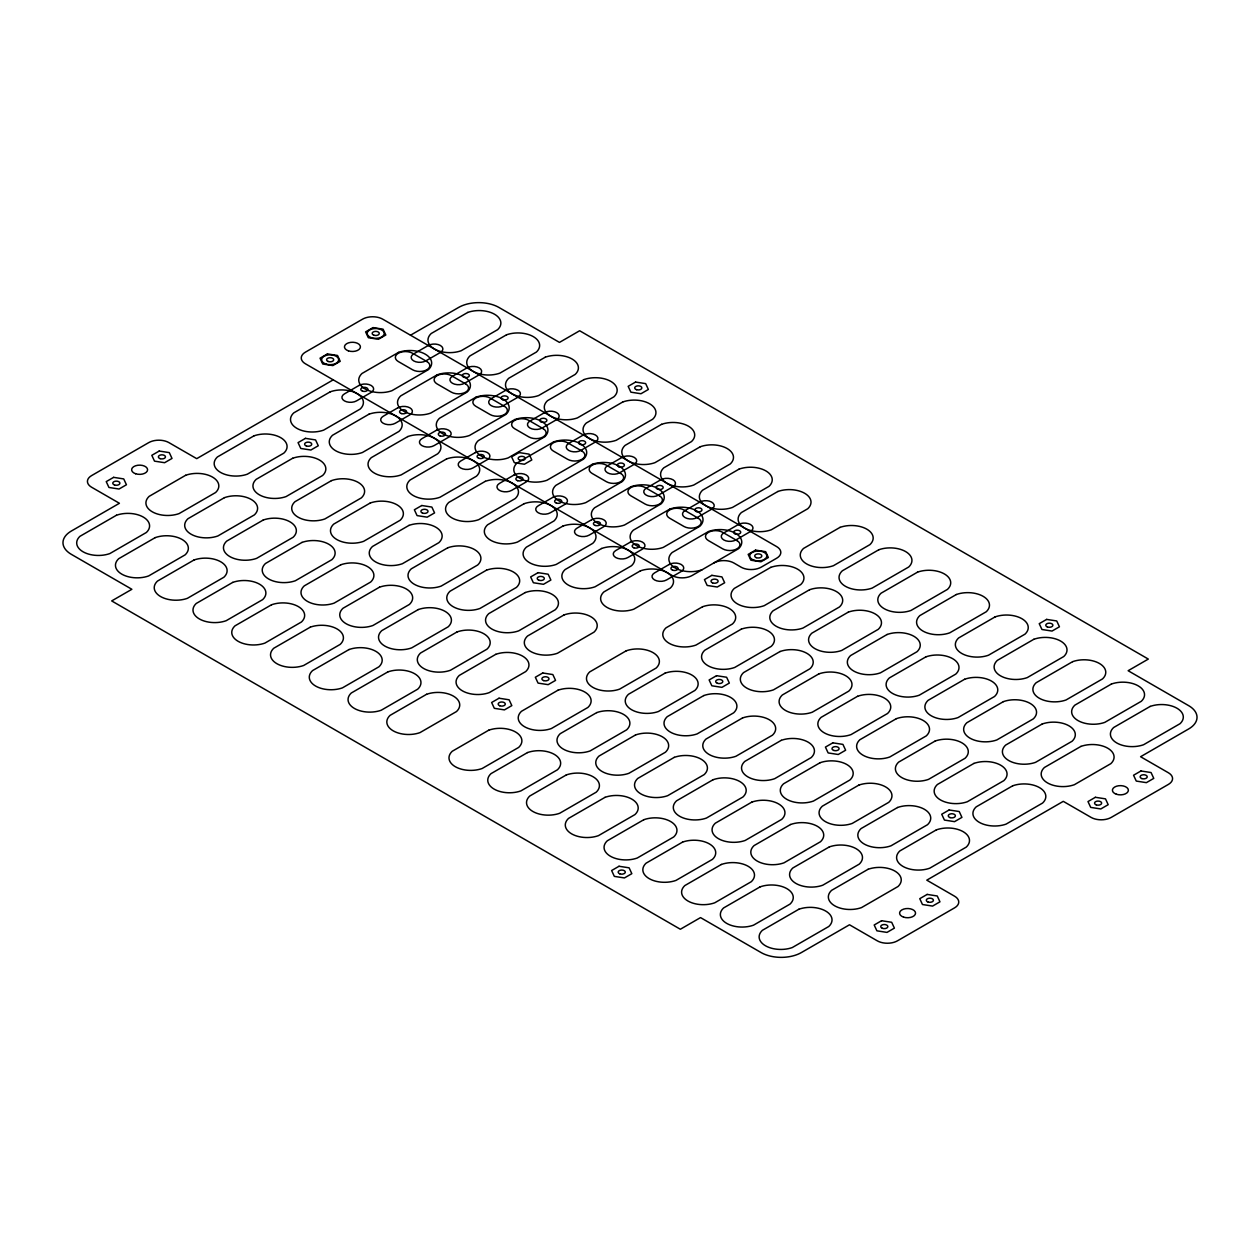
<?xml version="1.0" encoding="UTF-8"?>
<svg xmlns="http://www.w3.org/2000/svg" width="1260" height="1260" viewBox="0 0 1260 1260"><rect width="100%" height="100%" fill="white"/><g stroke="black" fill="none" stroke-linecap="round" stroke-linejoin="round"><path stroke-width="1.5" d="M333.223 379.843L196.718 458.656L168.919 442.606A14.27 8.237 0 0 0 148.743 442.606L91.618 475.587A14.27 8.237 0 0 0 91.618 487.242L119.416 503.276L71.332 531.043A28.539 16.475 0 0 0 71.332 554.337L131.875 589.286L111.683 600.926L680.353 929.25L700.528 917.595L761.056 952.544A28.539 16.475 0 0 0 801.407 952.544L849.492 924.777L877.275 940.826A14.27 8.237 0 0 0 897.451 940.826L954.576 907.846A14.27 8.237 0 0 0 954.576 896.206L926.777 880.157L1063.283 801.344L1091.081 817.394A14.27 8.237 0 0 0 1111.257 817.394L1168.382 784.413A14.27 8.237 0 0 0 1168.382 772.758L1140.583 756.724L1188.668 728.957A28.539 16.475 0 0 0 1188.668 705.663L1128.125 670.714L1148.317 659.074L579.647 330.75L559.471 342.405L498.944 307.456A28.539 16.475 0 0 0 458.593 307.456L410.508 335.223M702.025 569.788A21.719 12.537 0 0 1 675.234 567.992A21.719 12.537 0 0 1 672.131 552.526L708.64 531.452A21.719 12.537 0 0 1 735.415 533.248A21.719 12.537 0 0 1 738.533 548.698L692.197 575.458A14.27 8.237 0 0 1 672.021 575.458L305.424 363.793A14.27 8.237 0 0 1 305.424 352.154L362.549 319.174A14.27 8.237 0 0 1 382.725 319.174L776.633 546.588A14.27 8.237 0 0 1 776.633 558.243L761.213 567.142A14.27 8.237 0 0 1 741.038 567.142L733.918 563.015A14.27 8.237 0 0 0 713.727 563.015M113.62 477.351L106.234 481.619L108.943 487.462L119.038 489.022L126.441 484.753L123.732 478.926L113.62 477.351M159.201 451.048L151.814 455.317L154.507 461.144L164.619 462.703L172.006 458.435L169.297 452.608L159.201 451.048M327.427 353.918L320.04 358.186L322.749 364.014L332.845 365.589L340.231 361.321L337.538 355.477L327.427 353.918M373.007 327.6L365.605 331.868L368.314 337.711L378.425 339.271L385.812 335.002L383.103 329.175L373.007 327.6M116.455 515.245L79.947 536.319A21.719 12.537 0 0 0 83.05 551.785A21.719 12.537 0 0 0 109.825 553.581L146.349 532.492A21.719 12.537 0 0 0 143.231 517.041A21.719 12.537 0 0 0 116.455 515.245M185.677 475.272L149.168 496.345A21.719 12.537 0 0 0 152.287 511.812A21.719 12.537 0 0 0 179.062 513.608L215.57 492.534A21.719 12.537 0 0 0 212.468 477.067A21.719 12.537 0 0 0 185.677 475.272M253.937 435.865L217.429 456.939A21.719 12.537 0 0 0 220.532 472.405A21.719 12.537 0 0 0 247.306 474.201L283.831 453.127A21.719 12.537 0 0 0 280.712 437.661A21.719 12.537 0 0 0 253.937 435.865M330.262 391.797L293.753 412.886A21.719 12.537 0 0 0 296.856 428.337A21.719 12.537 0 0 0 323.631 430.133L360.155 409.059A21.719 12.537 0 0 0 357.037 393.592A21.719 12.537 0 0 0 330.262 391.797M398.507 352.391L361.998 373.48A21.719 12.537 0 0 0 365.101 388.93A21.719 12.537 0 0 0 391.891 390.726L428.4 369.652A21.719 12.537 0 0 0 425.297 354.186A21.719 12.537 0 0 0 398.507 352.391M467.744 312.433L431.219 333.506A21.719 12.537 0 0 0 434.338 348.973A21.719 12.537 0 0 0 461.113 350.768L497.621 329.679A21.719 12.537 0 0 0 494.519 314.228A21.719 12.537 0 0 0 467.744 312.433M359.021 385.45L344.421 393.892A8.568 4.946 0 0 0 344.421 400.885A8.568 4.946 0 0 0 356.533 400.885L371.133 392.443A8.568 4.946 0 0 0 371.133 385.45A8.568 4.946 0 0 0 359.021 385.45M428.29 345.476L413.674 353.902A8.568 4.946 0 0 0 413.674 360.895A8.568 4.946 0 0 0 425.785 360.895L440.386 352.469A8.568 4.946 0 0 0 440.386 345.476A8.568 4.946 0 0 0 428.29 345.476M305.455 438.354L298.069 442.622L300.778 448.466L310.873 450.025L318.276 445.756L315.567 439.929L305.455 438.354M155.216 537.626L118.708 558.7A21.719 12.537 0 0 0 121.826 574.166A21.719 12.537 0 0 0 148.601 575.962L185.11 554.872A21.719 12.537 0 0 0 182.007 539.422A21.719 12.537 0 0 0 155.216 537.626M224.453 497.653L187.945 518.726A21.719 12.537 0 0 0 191.047 534.193A21.719 12.537 0 0 0 217.823 535.988L254.347 514.915A21.719 12.537 0 0 0 251.228 499.448A21.719 12.537 0 0 0 224.453 497.653M292.698 458.246L256.19 479.335A21.719 12.537 0 0 0 259.292 494.786A21.719 12.537 0 0 0 286.083 496.582L322.591 475.508A21.719 12.537 0 0 0 319.489 460.042A21.719 12.537 0 0 0 292.698 458.246M369.022 414.178L332.514 435.267A21.719 12.537 0 0 0 335.617 450.718A21.719 12.537 0 0 0 362.407 452.513L398.916 431.44A21.719 12.537 0 0 0 395.798 415.973A21.719 12.537 0 0 0 369.022 414.178M437.283 374.771L400.759 395.861A21.719 12.537 0 0 0 403.877 411.311A21.719 12.537 0 0 0 430.652 413.107L467.161 392.033A21.719 12.537 0 0 0 464.058 376.567A21.719 12.537 0 0 0 437.283 374.771M506.504 334.814L469.996 355.887A21.719 12.537 0 0 0 473.099 371.353A21.719 12.537 0 0 0 499.873 373.149L536.398 352.06A21.719 12.537 0 0 0 533.279 336.609A21.719 12.537 0 0 0 506.504 334.814M397.798 407.83L383.182 416.272A8.568 4.946 0 0 0 383.182 423.25A8.568 4.946 0 0 0 395.293 423.25L409.894 414.823A8.568 4.946 0 0 0 409.894 407.83A8.568 4.946 0 0 0 397.798 407.83M467.05 367.857L452.434 376.283A8.568 4.946 0 0 0 452.434 383.276A8.568 4.946 0 0 0 464.546 383.276L479.147 374.85A8.568 4.946 0 0 0 479.147 367.857A8.568 4.946 0 0 0 467.05 367.857M193.993 560.007L157.484 581.081A21.719 12.537 0 0 0 160.587 596.547A21.719 12.537 0 0 0 187.362 598.342L223.87 577.253A21.719 12.537 0 0 0 220.768 561.803A21.719 12.537 0 0 0 193.993 560.007M263.214 520.034L226.706 541.107A21.719 12.537 0 0 0 229.808 556.573A21.719 12.537 0 0 0 256.599 558.369L293.107 537.295A21.719 12.537 0 0 0 289.989 521.829A21.719 12.537 0 0 0 263.214 520.034M331.474 480.627L294.95 501.716A21.719 12.537 0 0 0 298.069 517.167A21.719 12.537 0 0 0 324.844 518.962L361.352 497.889A21.719 12.537 0 0 0 358.25 482.423A21.719 12.537 0 0 0 331.474 480.627M407.799 436.558L371.275 457.648A21.719 12.537 0 0 0 374.393 473.099A21.719 12.537 0 0 0 401.168 474.894L437.677 453.82A21.719 12.537 0 0 0 434.574 438.354A21.719 12.537 0 0 0 407.799 436.558M476.044 397.152L439.535 418.241A21.719 12.537 0 0 0 442.638 433.708A21.719 12.537 0 0 0 469.413 435.503L505.937 414.414A21.719 12.537 0 0 0 502.819 398.947A21.719 12.537 0 0 0 476.044 397.152M545.265 357.194L508.756 378.268A21.719 12.537 0 0 0 511.875 393.734A21.719 12.537 0 0 0 538.65 395.53L575.159 374.44A21.719 12.537 0 0 0 572.056 358.99A21.719 12.537 0 0 0 545.265 357.194M436.558 430.211L421.942 438.653A8.568 4.946 0 0 0 421.942 445.63A8.568 4.946 0 0 0 434.054 445.63L448.654 437.204A8.568 4.946 0 0 0 448.654 430.211A8.568 4.946 0 0 0 436.558 430.211M505.811 390.238L491.195 398.664A8.568 4.946 0 0 0 491.195 405.657A8.568 4.946 0 0 0 503.307 405.657L517.923 397.231A8.568 4.946 0 0 0 517.923 390.238A8.568 4.946 0 0 0 505.811 390.238M232.754 582.388L196.245 603.461A21.719 12.537 0 0 0 199.348 618.928A21.719 12.537 0 0 0 226.139 620.723L262.647 599.634A21.719 12.537 0 0 0 259.529 584.183A21.719 12.537 0 0 0 232.754 582.388M301.99 542.414L265.466 563.503A21.719 12.537 0 0 0 268.585 578.954A21.719 12.537 0 0 0 295.36 580.75L331.868 559.676A21.719 12.537 0 0 0 328.766 544.21A21.719 12.537 0 0 0 301.99 542.414M370.235 503.008L333.727 524.097A21.719 12.537 0 0 0 336.829 539.548A21.719 12.537 0 0 0 363.605 541.343L400.129 520.27A21.719 12.537 0 0 0 397.01 504.803A21.719 12.537 0 0 0 370.235 503.008M446.56 458.939L410.051 480.028A21.719 12.537 0 0 0 413.154 495.479A21.719 12.537 0 0 0 439.929 497.275L476.453 476.201A21.719 12.537 0 0 0 473.335 460.735A21.719 12.537 0 0 0 446.56 458.939M514.804 419.548L478.296 440.622A21.719 12.537 0 0 0 481.415 456.088A21.719 12.537 0 0 0 508.19 457.884L544.698 436.795A21.719 12.537 0 0 0 541.595 421.344A21.719 12.537 0 0 0 514.804 419.548M584.041 379.575L547.533 400.648A21.719 12.537 0 0 0 550.636 416.115A21.719 12.537 0 0 0 577.411 417.91L613.919 396.821A21.719 12.537 0 0 0 610.817 381.37A21.719 12.537 0 0 0 584.041 379.575M475.319 452.592L460.703 461.034A8.568 4.946 0 0 0 460.703 468.011A8.568 4.946 0 0 0 472.815 468.011L487.431 459.585A8.568 4.946 0 0 0 487.431 452.592A8.568 4.946 0 0 0 475.319 452.592M544.572 412.619L529.972 421.045A8.568 4.946 0 0 0 529.972 428.038A8.568 4.946 0 0 0 542.068 428.038L556.684 419.596A8.568 4.946 0 0 0 556.684 412.619A8.568 4.946 0 0 0 544.572 412.619M421.769 505.512L414.367 509.78L417.076 515.608L427.172 517.167L434.574 512.899L431.865 507.071L421.769 505.512M635.56 382.064L628.173 386.332L630.882 392.175L640.978 393.734L648.365 389.466L645.671 383.623L635.56 382.064M518.994 452.56L511.607 456.844L514.316 462.672L524.412 464.231L531.799 459.963L529.106 454.135L518.994 452.56M271.53 604.769L235.006 625.842A21.719 12.537 0 0 0 238.124 641.308A21.719 12.537 0 0 0 264.899 643.104L301.408 622.015A21.719 12.537 0 0 0 298.305 606.564A21.719 12.537 0 0 0 271.53 604.769M340.751 564.795L304.243 585.884A21.719 12.537 0 0 0 307.345 601.335A21.719 12.537 0 0 0 334.12 603.13L370.645 582.057A21.719 12.537 0 0 0 367.526 566.591A21.719 12.537 0 0 0 340.751 564.795M408.996 525.388L372.488 546.478A21.719 12.537 0 0 0 375.606 561.928A21.719 12.537 0 0 0 402.381 563.724L438.89 542.65A21.719 12.537 0 0 0 435.787 527.184A21.719 12.537 0 0 0 408.996 525.388M485.32 481.32L448.812 502.409A21.719 12.537 0 0 0 451.915 517.876A21.719 12.537 0 0 0 478.705 519.671L515.214 498.582A21.719 12.537 0 0 0 512.111 483.115A21.719 12.537 0 0 0 485.32 481.32M553.581 441.929L517.057 463.003A21.719 12.537 0 0 0 520.175 478.469A21.719 12.537 0 0 0 546.95 480.265L583.459 459.175A21.719 12.537 0 0 0 580.356 443.725A21.719 12.537 0 0 0 553.581 441.929M622.802 401.956L586.294 423.029A21.719 12.537 0 0 0 589.397 438.496A21.719 12.537 0 0 0 616.187 440.291L652.696 419.218A21.719 12.537 0 0 0 649.577 403.751A21.719 12.537 0 0 0 622.802 401.956M514.08 474.973L499.48 483.399A8.568 4.946 0 0 0 499.48 490.392A8.568 4.946 0 0 0 511.576 490.392L526.192 481.966A8.568 4.946 0 0 0 526.192 474.973A8.568 4.946 0 0 0 514.08 474.973M583.333 434.999L568.733 443.425A8.568 4.946 0 0 0 568.733 450.418A8.568 4.946 0 0 0 580.828 450.418L595.444 441.976A8.568 4.946 0 0 0 595.444 434.999A8.568 4.946 0 0 0 583.333 434.999M310.291 627.149L273.782 648.223A21.719 12.537 0 0 0 276.885 663.689A21.719 12.537 0 0 0 303.66 665.485L340.184 644.395A21.719 12.537 0 0 0 337.066 628.945A21.719 12.537 0 0 0 310.291 627.149M379.512 587.176L343.003 608.265A21.719 12.537 0 0 0 346.106 623.716A21.719 12.537 0 0 0 372.897 625.511L409.405 604.438A21.719 12.537 0 0 0 406.303 588.971A21.719 12.537 0 0 0 379.512 587.176M447.772 547.769L411.248 568.859A21.719 12.537 0 0 0 414.367 584.309A21.719 12.537 0 0 0 441.142 586.105L477.65 565.031A21.719 12.537 0 0 0 474.548 549.565A21.719 12.537 0 0 0 447.772 547.769M524.097 503.716L487.573 524.79A21.719 12.537 0 0 0 490.691 540.256A21.719 12.537 0 0 0 517.466 542.052L553.975 520.963A21.719 12.537 0 0 0 550.872 505.512A21.719 12.537 0 0 0 524.097 503.716M592.342 464.31L555.833 485.383A21.719 12.537 0 0 0 558.936 500.85A21.719 12.537 0 0 0 585.727 502.645L622.235 481.556A21.719 12.537 0 0 0 619.117 466.106A21.719 12.537 0 0 0 592.342 464.31M661.579 424.337L625.054 445.41A21.719 12.537 0 0 0 628.173 460.877A21.719 12.537 0 0 0 654.948 462.672L691.457 441.599A21.719 12.537 0 0 0 688.354 426.132A21.719 12.537 0 0 0 661.579 424.337M552.841 497.353L538.24 505.78A8.568 4.946 0 0 0 538.24 512.773A8.568 4.946 0 0 0 550.337 512.773L564.952 504.347A8.568 4.946 0 0 0 564.952 497.353A8.568 4.946 0 0 0 552.841 497.353M622.094 457.38L607.493 465.806A8.568 4.946 0 0 0 607.493 472.799A8.568 4.946 0 0 0 619.605 472.799L634.205 464.357A8.568 4.946 0 0 0 634.205 457.38A8.568 4.946 0 0 0 622.094 457.38M349.051 649.53L312.543 670.603A21.719 12.537 0 0 0 315.646 686.07A21.719 12.537 0 0 0 342.436 687.865L378.945 666.792A21.719 12.537 0 0 0 375.827 651.326A21.719 12.537 0 0 0 349.051 649.53M418.288 609.556L381.764 630.646A21.719 12.537 0 0 0 384.883 646.096A21.719 12.537 0 0 0 411.658 647.892L448.166 626.818A21.719 12.537 0 0 0 445.063 611.352A21.719 12.537 0 0 0 418.288 609.556M486.533 570.15L450.025 591.239A21.719 12.537 0 0 0 453.127 606.69A21.719 12.537 0 0 0 479.918 608.485L516.427 587.412A21.719 12.537 0 0 0 513.308 571.945A21.719 12.537 0 0 0 486.533 570.15M562.858 526.097L526.349 547.171A21.719 12.537 0 0 0 529.452 562.637A21.719 12.537 0 0 0 556.227 564.433L592.751 543.344A21.719 12.537 0 0 0 589.633 527.893A21.719 12.537 0 0 0 562.858 526.097M631.102 486.691L594.594 507.764A21.719 12.537 0 0 0 597.712 523.231A21.719 12.537 0 0 0 624.487 525.026L660.996 503.937A21.719 12.537 0 0 0 657.893 488.486A21.719 12.537 0 0 0 631.102 486.691M700.34 446.717L663.831 467.791A21.719 12.537 0 0 0 666.934 483.257A21.719 12.537 0 0 0 693.709 485.053L730.233 463.979A21.719 12.537 0 0 0 727.115 448.513A21.719 12.537 0 0 0 700.34 446.717M591.601 519.734L577.001 528.16A8.568 4.946 0 0 0 577.001 535.153A8.568 4.946 0 0 0 589.113 535.153L603.713 526.727A8.568 4.946 0 0 0 603.713 519.734A8.568 4.946 0 0 0 591.601 519.734M660.87 479.745L646.254 488.187A8.568 4.946 0 0 0 646.254 495.18A8.568 4.946 0 0 0 658.366 495.18L672.966 486.738A8.568 4.946 0 0 0 672.966 479.745A8.568 4.946 0 0 0 660.87 479.745M538.067 572.654L530.665 576.923L533.374 582.75L543.47 584.309L550.872 580.041L548.163 574.213L538.067 572.654M387.828 671.911L351.304 692.984A21.719 12.537 0 0 0 354.422 708.451A21.719 12.537 0 0 0 381.197 710.246L417.706 689.173A21.719 12.537 0 0 0 414.603 673.706A21.719 12.537 0 0 0 387.828 671.911M457.049 631.937L420.541 653.026A21.719 12.537 0 0 0 423.644 668.477A21.719 12.537 0 0 0 450.418 670.273L486.943 649.199A21.719 12.537 0 0 0 483.824 633.733A21.719 12.537 0 0 0 457.049 631.937M525.294 592.531L488.785 613.62A21.719 12.537 0 0 0 491.904 629.071A21.719 12.537 0 0 0 518.679 630.866L555.188 609.793A21.719 12.537 0 0 0 552.085 594.326A21.719 12.537 0 0 0 525.294 592.531M601.619 548.478L565.11 569.552A21.719 12.537 0 0 0 568.228 585.018A21.719 12.537 0 0 0 595.003 586.813L631.512 565.724A21.719 12.537 0 0 0 628.409 550.274A21.719 12.537 0 0 0 601.619 548.478M669.879 509.072L633.37 530.145A21.719 12.537 0 0 0 636.473 545.611A21.719 12.537 0 0 0 663.248 547.407L699.773 526.318A21.719 12.537 0 0 0 696.654 510.867A21.719 12.537 0 0 0 669.879 509.072M739.1 469.098L702.592 490.187A21.719 12.537 0 0 0 705.694 505.638A21.719 12.537 0 0 0 732.485 507.433L768.994 486.36A21.719 12.537 0 0 0 765.875 470.894A21.719 12.537 0 0 0 739.1 469.098M630.378 542.115L615.762 550.541A8.568 4.946 0 0 0 615.762 557.534A8.568 4.946 0 0 0 627.874 557.534L642.474 549.108A8.568 4.946 0 0 0 642.474 542.115A8.568 4.946 0 0 0 630.378 542.115M699.631 502.126L685.015 510.568A8.568 4.946 0 0 0 685.015 517.561A8.568 4.946 0 0 0 697.126 517.561L711.727 509.119A8.568 4.946 0 0 0 711.727 502.126A8.568 4.946 0 0 0 699.631 502.126M426.589 694.291L390.08 715.365A21.719 12.537 0 0 0 393.183 730.832A21.719 12.537 0 0 0 419.958 732.627L456.482 711.553A21.719 12.537 0 0 0 453.364 696.087A21.719 12.537 0 0 0 426.589 694.291M495.81 654.318L459.301 675.407A21.719 12.537 0 0 0 462.42 690.858A21.719 12.537 0 0 0 489.195 692.653L525.703 671.58A21.719 12.537 0 0 0 522.601 656.113A21.719 12.537 0 0 0 495.81 654.318M564.07 614.912L527.562 636.001A21.719 12.537 0 0 0 530.665 651.467A21.719 12.537 0 0 0 557.44 653.263L593.964 632.173A21.719 12.537 0 0 0 590.846 616.707A21.719 12.537 0 0 0 564.07 614.912M640.395 570.859L603.871 591.932A21.719 12.537 0 0 0 606.989 607.399A21.719 12.537 0 0 0 633.764 609.194L670.273 588.105A21.719 12.537 0 0 0 667.17 572.654A21.719 12.537 0 0 0 640.395 570.859M777.877 491.479L741.352 512.568A21.719 12.537 0 0 0 744.471 528.019A21.719 12.537 0 0 0 771.246 529.814L807.755 508.741A21.719 12.537 0 0 0 804.652 493.274A21.719 12.537 0 0 0 777.877 491.479M669.139 564.496L654.523 572.922A8.568 4.946 0 0 0 654.523 579.915A8.568 4.946 0 0 0 666.635 579.915L681.235 571.489A8.568 4.946 0 0 0 681.235 564.496A8.568 4.946 0 0 0 669.139 564.496M738.391 524.506L723.775 532.948A8.568 4.946 0 0 0 723.775 539.942A8.568 4.946 0 0 0 735.887 539.942L750.487 531.499A8.568 4.946 0 0 0 750.487 524.506A8.568 4.946 0 0 0 738.391 524.506M499.023 698.229L491.636 702.497L494.329 708.325L504.441 709.884L511.828 705.616L509.119 699.788L499.023 698.229M542.729 672.982L535.342 677.25L538.052 683.093L548.147 684.652L555.55 680.384L552.841 674.557L542.729 672.982M711.853 575.347L704.45 579.616L707.159 585.443L717.271 587.018L724.658 582.75L721.948 576.907L711.853 575.347M755.559 550.116L748.172 554.384L750.881 560.212L760.977 561.771L768.364 557.503L765.67 551.675L755.559 550.116M488.754 730.186L452.245 751.259A21.719 12.537 0 0 0 455.348 766.726A21.719 12.537 0 0 0 482.123 768.521L518.648 747.432A21.719 12.537 0 0 0 515.529 731.981A21.719 12.537 0 0 0 488.754 730.186M557.975 690.212L521.467 711.302A21.719 12.537 0 0 0 524.585 726.752A21.719 12.537 0 0 0 551.36 728.548L587.869 707.474A21.719 12.537 0 0 0 584.766 692.008A21.719 12.537 0 0 0 557.975 690.212M626.236 650.806L589.727 671.895A21.719 12.537 0 0 0 592.83 687.346A21.719 12.537 0 0 0 619.605 689.141L656.129 668.068A21.719 12.537 0 0 0 653.011 652.601A21.719 12.537 0 0 0 626.236 650.806M702.56 606.737L666.036 627.827A21.719 12.537 0 0 0 669.154 643.293A21.719 12.537 0 0 0 695.929 645.088L732.438 623.999A21.719 12.537 0 0 0 729.335 608.533A21.719 12.537 0 0 0 702.56 606.737M770.805 567.346L734.297 588.42A21.719 12.537 0 0 0 737.399 603.886A21.719 12.537 0 0 0 764.19 605.682L800.698 584.593A21.719 12.537 0 0 0 797.58 569.142A21.719 12.537 0 0 0 770.805 567.346M840.042 527.373L803.518 548.447A21.719 12.537 0 0 0 806.636 563.913A21.719 12.537 0 0 0 833.411 565.708L869.92 544.635A21.719 12.537 0 0 0 866.817 529.168A21.719 12.537 0 0 0 840.042 527.373M527.515 752.567L491.006 773.64A21.719 12.537 0 0 0 494.125 789.106A21.719 12.537 0 0 0 520.9 790.902L557.408 769.813A21.719 12.537 0 0 0 554.305 754.362A21.719 12.537 0 0 0 527.515 752.567M596.752 712.593L560.227 733.682A21.719 12.537 0 0 0 563.346 749.133A21.719 12.537 0 0 0 590.121 750.928L626.63 729.855A21.719 12.537 0 0 0 623.527 714.388A21.719 12.537 0 0 0 596.752 712.593M664.996 673.187L628.488 694.276A21.719 12.537 0 0 0 631.591 709.726A21.719 12.537 0 0 0 658.381 711.522L694.89 690.448A21.719 12.537 0 0 0 691.772 674.982A21.719 12.537 0 0 0 664.996 673.187M741.321 629.134L704.812 650.207A21.719 12.537 0 0 0 707.915 665.674A21.719 12.537 0 0 0 734.706 667.469L771.215 646.38A21.719 12.537 0 0 0 768.096 630.929A21.719 12.537 0 0 0 741.321 629.134M809.581 589.727L773.057 610.801A21.719 12.537 0 0 0 776.176 626.267A21.719 12.537 0 0 0 802.951 628.063L839.459 606.973A21.719 12.537 0 0 0 836.356 591.523A21.719 12.537 0 0 0 809.581 589.727M878.803 549.754L842.294 570.827A21.719 12.537 0 0 0 845.397 586.294A21.719 12.537 0 0 0 872.172 588.089L908.696 567.016A21.719 12.537 0 0 0 905.578 551.549A21.719 12.537 0 0 0 878.803 549.754M716.53 675.691L709.128 679.959L711.837 685.787L721.933 687.346L729.335 683.077L726.626 677.25L716.53 675.691M566.291 774.947L529.767 796.021A21.719 12.537 0 0 0 532.885 811.487A21.719 12.537 0 0 0 559.66 813.283L596.169 792.209A21.719 12.537 0 0 0 593.066 776.743A21.719 12.537 0 0 0 566.291 774.947M635.512 734.974L599.004 756.063A21.719 12.537 0 0 0 602.107 771.514A21.719 12.537 0 0 0 628.898 773.309L665.406 752.236A21.719 12.537 0 0 0 662.288 736.769A21.719 12.537 0 0 0 635.512 734.974M703.773 695.567L667.249 716.656A21.719 12.537 0 0 0 670.367 732.107A21.719 12.537 0 0 0 697.142 733.903L733.651 712.829A21.719 12.537 0 0 0 730.548 697.363A21.719 12.537 0 0 0 703.773 695.567M780.082 651.514L743.573 672.588A21.719 12.537 0 0 0 746.692 688.054A21.719 12.537 0 0 0 773.467 689.85L809.975 668.761A21.719 12.537 0 0 0 806.872 653.31A21.719 12.537 0 0 0 780.082 651.514M848.342 612.108L811.834 633.181A21.719 12.537 0 0 0 814.936 648.648A21.719 12.537 0 0 0 841.711 650.443L878.236 629.354A21.719 12.537 0 0 0 875.117 613.903A21.719 12.537 0 0 0 848.342 612.108M917.564 572.135L881.055 593.208A21.719 12.537 0 0 0 884.173 608.674A21.719 12.537 0 0 0 910.948 610.47L947.457 589.397A21.719 12.537 0 0 0 944.354 573.93A21.719 12.537 0 0 0 917.564 572.135M605.052 797.328L568.543 818.401A21.719 12.537 0 0 0 571.646 833.868A21.719 12.537 0 0 0 598.421 835.663L634.945 814.59A21.719 12.537 0 0 0 631.827 799.123A21.719 12.537 0 0 0 605.052 797.328M674.273 757.355L637.765 778.444A21.719 12.537 0 0 0 640.883 793.894A21.719 12.537 0 0 0 667.658 795.69L704.167 774.616A21.719 12.537 0 0 0 701.064 759.15A21.719 12.537 0 0 0 674.273 757.355M742.534 717.948L706.025 739.037A21.719 12.537 0 0 0 709.128 754.488A21.719 12.537 0 0 0 735.903 756.284L772.427 735.21A21.719 12.537 0 0 0 769.309 719.744A21.719 12.537 0 0 0 742.534 717.948M818.858 673.895L782.35 694.969A21.719 12.537 0 0 0 785.452 710.435A21.719 12.537 0 0 0 812.228 712.231L848.752 691.141A21.719 12.537 0 0 0 845.633 675.691A21.719 12.537 0 0 0 818.858 673.895M887.103 634.489L850.594 655.562A21.719 12.537 0 0 0 853.697 671.029A21.719 12.537 0 0 0 880.488 672.824L916.996 651.735A21.719 12.537 0 0 0 913.894 636.284A21.719 12.537 0 0 0 887.103 634.489M956.34 594.515L919.816 615.605A21.719 12.537 0 0 0 922.934 631.055A21.719 12.537 0 0 0 949.709 632.851L986.218 611.777A21.719 12.537 0 0 0 983.115 596.311A21.719 12.537 0 0 0 956.34 594.515M643.813 819.709L607.304 840.782A21.719 12.537 0 0 0 610.423 856.249A21.719 12.537 0 0 0 637.198 858.044L673.706 836.971A21.719 12.537 0 0 0 670.603 821.504A21.719 12.537 0 0 0 643.813 819.709M713.05 779.735L676.541 800.824A21.719 12.537 0 0 0 679.644 816.275A21.719 12.537 0 0 0 706.419 818.071L742.943 796.997A21.719 12.537 0 0 0 739.825 781.531A21.719 12.537 0 0 0 713.05 779.735M781.294 740.329L744.786 761.418A21.719 12.537 0 0 0 747.889 776.885A21.719 12.537 0 0 0 774.679 778.68L811.188 757.591A21.719 12.537 0 0 0 808.085 742.124A21.719 12.537 0 0 0 781.294 740.329M857.619 696.276L821.111 717.349A21.719 12.537 0 0 0 824.213 732.816A21.719 12.537 0 0 0 851.004 734.611L887.512 713.522A21.719 12.537 0 0 0 884.394 698.072A21.719 12.537 0 0 0 857.619 696.276M925.88 656.87L889.355 677.943A21.719 12.537 0 0 0 892.474 693.409A21.719 12.537 0 0 0 919.249 695.205L955.757 674.116A21.719 12.537 0 0 0 952.654 658.665A21.719 12.537 0 0 0 925.88 656.87M995.101 616.896L958.592 637.985A21.719 12.537 0 0 0 961.695 653.436A21.719 12.537 0 0 0 988.47 655.231L1024.994 634.158A21.719 12.537 0 0 0 1021.876 618.692A21.719 12.537 0 0 0 995.101 616.896M619.022 866.266L611.635 870.534L614.329 876.377L624.44 877.936L631.827 873.668L629.118 867.825L619.022 866.266M832.828 742.833L825.426 747.101L828.135 752.929L838.231 754.488L845.633 750.22L842.924 744.392L832.828 742.833M1046.635 619.4L1039.232 623.668L1041.941 629.496L1052.037 631.055L1059.439 626.787L1056.731 620.959L1046.635 619.4M682.589 842.089L646.081 863.179A21.719 12.537 0 0 0 649.183 878.63A21.719 12.537 0 0 0 675.958 880.425L712.467 859.351A21.719 12.537 0 0 0 709.364 843.885A21.719 12.537 0 0 0 682.589 842.089M751.81 802.116L715.302 823.205A21.719 12.537 0 0 0 718.405 838.656A21.719 12.537 0 0 0 745.195 840.452L781.704 819.378A21.719 12.537 0 0 0 778.585 803.912A21.719 12.537 0 0 0 751.81 802.116M820.071 762.725L783.547 783.799A21.719 12.537 0 0 0 786.665 799.265A21.719 12.537 0 0 0 813.44 801.061L849.949 779.971A21.719 12.537 0 0 0 846.846 764.521A21.719 12.537 0 0 0 820.071 762.725M896.395 718.657L859.871 739.73A21.719 12.537 0 0 0 862.99 755.197A21.719 12.537 0 0 0 889.765 756.992L926.273 735.903A21.719 12.537 0 0 0 923.17 720.452A21.719 12.537 0 0 0 896.395 718.657M964.64 679.25L928.132 700.324A21.719 12.537 0 0 0 931.234 715.79A21.719 12.537 0 0 0 958.01 717.586L994.534 696.496A21.719 12.537 0 0 0 991.415 681.046A21.719 12.537 0 0 0 964.64 679.25M1033.861 639.277L997.353 660.366A21.719 12.537 0 0 0 1000.471 675.817A21.719 12.537 0 0 0 1027.246 677.612L1063.755 656.539A21.719 12.537 0 0 0 1060.652 641.072A21.719 12.537 0 0 0 1033.861 639.277M721.35 864.47L684.841 885.559A21.719 12.537 0 0 0 687.944 901.01A21.719 12.537 0 0 0 714.735 902.806L751.244 881.732A21.719 12.537 0 0 0 748.125 866.266A21.719 12.537 0 0 0 721.35 864.47M790.587 824.497L754.063 845.586A21.719 12.537 0 0 0 757.181 861.053A21.719 12.537 0 0 0 783.956 862.848L820.465 841.759A21.719 12.537 0 0 0 817.362 826.292A21.719 12.537 0 0 0 790.587 824.497M858.832 785.106L822.323 806.179A21.719 12.537 0 0 0 825.426 821.646A21.719 12.537 0 0 0 852.201 823.442L888.725 802.352A21.719 12.537 0 0 0 885.607 786.901A21.719 12.537 0 0 0 858.832 785.106M935.156 741.038L898.648 762.111A21.719 12.537 0 0 0 901.75 777.577A21.719 12.537 0 0 0 928.525 779.373L965.05 758.284A21.719 12.537 0 0 0 961.931 742.833A21.719 12.537 0 0 0 935.156 741.038M1003.401 701.631L966.892 722.705A21.719 12.537 0 0 0 970.011 738.171A21.719 12.537 0 0 0 996.786 739.966L1033.294 718.893A21.719 12.537 0 0 0 1030.192 703.427A21.719 12.537 0 0 0 1003.401 701.631M1072.638 661.658L1036.13 682.747A21.719 12.537 0 0 0 1039.232 698.197A21.719 12.537 0 0 0 1066.007 699.993L1102.516 678.919A21.719 12.537 0 0 0 1099.413 663.453A21.719 12.537 0 0 0 1072.638 661.658M760.126 886.851L723.602 907.94A21.719 12.537 0 0 0 726.721 923.391A21.719 12.537 0 0 0 753.496 925.186L790.004 904.113A21.719 12.537 0 0 0 786.901 888.647A21.719 12.537 0 0 0 760.126 886.851M829.348 846.893L792.839 867.967A21.719 12.537 0 0 0 795.942 883.433A21.719 12.537 0 0 0 822.717 885.229L859.241 864.139A21.719 12.537 0 0 0 856.123 848.689A21.719 12.537 0 0 0 829.348 846.893M897.592 807.487L861.084 828.56A21.719 12.537 0 0 0 864.203 844.027A21.719 12.537 0 0 0 890.978 845.822L927.486 824.733A21.719 12.537 0 0 0 924.383 809.282A21.719 12.537 0 0 0 897.592 807.487M973.917 763.418L937.408 784.492A21.719 12.537 0 0 0 940.511 799.958A21.719 12.537 0 0 0 967.302 801.754L1003.811 780.664A21.719 12.537 0 0 0 1000.708 765.214A21.719 12.537 0 0 0 973.917 763.418M1042.178 724.012L1005.653 745.085A21.719 12.537 0 0 0 1008.772 760.552A21.719 12.537 0 0 0 1035.547 762.347L1072.055 741.274A21.719 12.537 0 0 0 1068.953 725.807A21.719 12.537 0 0 0 1042.178 724.012M1111.399 684.038L1074.89 705.127A21.719 12.537 0 0 0 1077.993 720.578A21.719 12.537 0 0 0 1104.784 722.374L1141.292 701.3A21.719 12.537 0 0 0 1138.174 685.834A21.719 12.537 0 0 0 1111.399 684.038M949.126 809.975L941.724 814.244L944.433 820.071L954.544 821.646L961.931 817.378L959.222 811.534L949.126 809.975M798.887 909.232L762.379 930.321A21.719 12.537 0 0 0 765.481 945.772A21.719 12.537 0 0 0 792.256 947.567L828.781 926.494A21.719 12.537 0 0 0 825.662 911.027A21.719 12.537 0 0 0 798.887 909.232M868.108 869.274L831.6 890.347A21.719 12.537 0 0 0 834.703 905.814A21.719 12.537 0 0 0 861.494 907.609L898.002 886.52A21.719 12.537 0 0 0 894.899 871.069A21.719 12.537 0 0 0 868.108 869.274M936.369 829.867L899.845 850.941A21.719 12.537 0 0 0 902.963 866.408A21.719 12.537 0 0 0 929.738 868.203L966.247 847.114A21.719 12.537 0 0 0 963.144 831.663A21.719 12.537 0 0 0 936.369 829.867M1012.693 785.799L976.169 806.872A21.719 12.537 0 0 0 979.288 822.339A21.719 12.537 0 0 0 1006.063 824.135L1042.571 803.061A21.719 12.537 0 0 0 1039.468 787.594A21.719 12.537 0 0 0 1012.693 785.799M1080.938 746.392L1044.43 767.466A21.719 12.537 0 0 0 1047.533 782.933A21.719 12.537 0 0 0 1074.323 784.728L1110.832 763.654A21.719 12.537 0 0 0 1107.713 748.188A21.719 12.537 0 0 0 1080.938 746.392M1150.175 706.419L1113.651 727.508A21.719 12.537 0 0 0 1116.769 742.959A21.719 12.537 0 0 0 1143.544 744.755L1180.053 723.681A21.719 12.537 0 0 0 1176.95 708.215A21.719 12.537 0 0 0 1150.175 706.419M881.575 920.729L874.188 924.997L876.897 930.825L886.993 932.4L894.395 928.132L891.686 922.288L881.575 920.729M927.155 894.411L919.769 898.679L922.462 904.522L932.573 906.082L939.96 901.814L937.251 895.986L927.155 894.411M1095.381 797.297L1087.994 801.565L1090.703 807.392L1100.799 808.952L1108.186 804.683L1105.492 798.856L1095.381 797.297M1140.961 770.978L1133.559 775.246L1136.268 781.074L1146.38 782.649L1153.766 778.381L1151.057 772.538L1140.961 770.978M426.872 361.525L412.587 353.272A10.111 5.843 0 0 0 398.286 353.272A10.111 5.843 0 0 0 398.286 361.525L412.587 369.779A10.111 5.843 0 0 0 426.872 369.779A10.111 5.843 0 0 0 426.872 361.525M465.649 383.906L451.348 375.653A10.111 5.843 0 0 0 437.047 375.653A10.111 5.843 0 0 0 437.047 383.906L451.348 392.159A10.111 5.843 0 0 0 465.649 392.159A10.111 5.843 0 0 0 465.649 383.906M504.409 406.287L490.108 398.034A10.111 5.843 0 0 0 475.808 398.034A10.111 5.843 0 0 0 475.808 406.287L490.108 414.556A10.111 5.843 0 0 0 504.409 414.556A10.111 5.843 0 0 0 504.409 406.287M543.17 428.668L528.885 420.415A10.111 5.843 0 0 0 514.584 420.415A10.111 5.843 0 0 0 514.584 428.668L528.885 436.937A10.111 5.843 0 0 0 543.17 436.937A10.111 5.843 0 0 0 543.17 428.668M581.947 451.048L567.646 442.795A10.111 5.843 0 0 0 553.345 442.795A10.111 5.843 0 0 0 553.345 451.048L567.646 459.317A10.111 5.843 0 0 0 581.947 459.317A10.111 5.843 0 0 0 581.947 451.048M620.707 473.445L606.406 465.176A10.111 5.843 0 0 0 592.121 465.176A10.111 5.843 0 0 0 592.121 473.445L606.406 481.698A10.111 5.843 0 0 0 620.707 481.698A10.111 5.843 0 0 0 620.707 473.445M659.484 495.826L645.183 487.557A10.111 5.843 0 0 0 630.882 487.557A10.111 5.843 0 0 0 630.882 495.826L645.183 504.079A10.111 5.843 0 0 0 659.484 504.079A10.111 5.843 0 0 0 659.484 495.826M698.245 518.207L683.944 509.953A10.111 5.843 0 0 0 669.643 509.953A10.111 5.843 0 0 0 669.643 518.207L683.944 526.459A10.111 5.843 0 0 0 698.245 526.459A10.111 5.843 0 0 0 698.245 518.207M737.005 540.587L722.705 532.334A10.111 5.843 0 0 0 708.419 532.334A10.111 5.843 0 0 0 708.419 540.587L722.705 548.84A10.111 5.843 0 0 0 737.005 548.84A10.111 5.843 0 0 0 737.005 540.587M538.776 580.183A3.559 2.063 0 0 0 544.32 578.623A3.559 2.063 0 0 0 539.217 576.623A3.559 2.063 0 0 0 538.776 580.183M422.462 513.04A3.559 2.063 0 0 0 428.022 511.481A3.559 2.063 0 0 0 422.903 509.481A3.559 2.063 0 0 0 422.462 513.04M306.385 445.977A3.559 2.063 0 0 0 311.74 444.197A3.559 2.063 0 0 0 306.385 442.402A3.559 2.063 0 0 0 306.385 445.977M950.04 817.598A3.559 2.063 0 0 0 955.395 815.803A3.559 2.063 0 0 0 950.04 814.023A3.559 2.063 0 0 0 950.04 817.598M833.742 750.44A3.559 2.063 0 0 0 839.097 748.66A3.559 2.063 0 0 0 833.742 746.881A3.559 2.063 0 0 0 833.742 750.44M717.444 683.298A3.559 2.063 0 0 0 722.799 681.518A3.559 2.063 0 0 0 717.444 679.738A3.559 2.063 0 0 0 717.444 683.298M636.489 389.686A3.559 2.063 0 0 0 641.844 387.907A3.559 2.063 0 0 0 636.489 386.111A3.559 2.063 0 0 0 636.489 389.686M1047.328 626.929A3.559 2.063 0 0 0 1052.888 625.37A3.559 2.063 0 0 0 1047.769 623.369A3.559 2.063 0 0 0 1047.328 626.929M619.731 873.81A3.559 2.063 0 0 0 625.291 872.251A3.559 2.063 0 0 0 620.172 870.25A3.559 2.063 0 0 0 619.731 873.81M756.268 557.644A3.559 2.063 0 0 0 761.827 556.085A3.559 2.063 0 0 0 756.709 554.085A3.559 2.063 0 0 0 756.268 557.644M712.562 582.892A3.559 2.063 0 0 0 718.121 581.332A3.559 2.063 0 0 0 713.002 579.332A3.559 2.063 0 0 0 712.562 582.892M373.763 335.16A3.559 2.063 0 0 0 379.276 333.553A3.559 2.063 0 0 0 374.094 331.6A3.559 2.063 0 0 0 373.763 335.16M328.135 361.462A3.559 2.063 0 0 0 333.695 359.903A3.559 2.063 0 0 0 328.577 357.903A3.559 2.063 0 0 0 328.135 361.462M1096.31 804.904A3.559 2.063 0 0 0 1101.649 803.124A3.559 2.063 0 0 0 1096.31 801.344A3.559 2.063 0 0 0 1096.31 804.904M1141.828 778.57A3.559 2.063 0 0 0 1147.23 776.853A3.559 2.063 0 0 0 1141.938 775.01A3.559 2.063 0 0 0 1141.828 778.57M882.346 928.289A3.559 2.063 0 0 0 887.843 926.667A3.559 2.063 0 0 0 882.677 924.73A3.559 2.063 0 0 0 882.346 928.289M928.084 902.034A3.559 2.063 0 0 0 933.424 900.254A3.559 2.063 0 0 0 928.084 898.459A3.559 2.063 0 0 0 928.084 902.034M160.13 458.656A3.559 2.063 0 0 0 165.47 456.876A3.559 2.063 0 0 0 160.13 455.096A3.559 2.063 0 0 0 160.13 458.656M114.502 484.958A3.559 2.063 0 0 0 119.905 483.226A3.559 2.063 0 0 0 114.613 481.383A3.559 2.063 0 0 0 114.502 484.958M543.659 680.605A3.559 2.063 0 0 0 549.013 678.825A3.559 2.063 0 0 0 543.659 677.029A3.559 2.063 0 0 0 543.659 680.605M499.732 705.758A3.559 2.063 0 0 0 505.291 704.198A3.559 2.063 0 0 0 500.173 702.198A3.559 2.063 0 0 0 499.732 705.758M348.437 350.863A7.985 4.615 0 0 0 360.423 346.878A7.985 4.615 0 0 0 348.437 342.877A7.985 4.615 0 0 0 348.437 350.863M1116.391 794.241A7.985 4.615 0 0 0 1128.377 790.256A7.985 4.615 0 0 0 1116.391 786.256A7.985 4.615 0 0 0 1116.391 794.241M903.562 917.122A7.985 4.615 0 0 0 915.547 913.122A7.985 4.615 0 0 0 903.562 909.137A7.985 4.615 0 0 0 903.562 917.122M135.607 473.744A7.985 4.615 0 0 0 147.593 469.744A7.985 4.615 0 0 0 135.607 465.759A7.985 4.615 0 0 0 135.607 473.744M753.984 560.227A8.568 4.946 0 0 0 766.836 555.943A8.568 4.946 0 0 0 753.984 551.659A8.568 4.946 0 0 0 753.984 560.227M371.432 337.711A8.568 4.946 0 0 0 384.268 333.443A8.568 4.946 0 0 0 371.432 329.159A8.568 4.946 0 0 0 371.432 337.711M325.852 364.03A8.568 4.946 0 0 0 338.704 359.746A8.568 4.946 0 0 0 325.852 355.477A8.568 4.946 0 0 0 325.852 364.03M463.806 377.275A3.559 2.063 0 0 0 469.35 375.716A3.559 2.063 0 0 0 464.247 373.716A3.559 2.063 0 0 0 463.806 377.275M502.567 399.656A3.559 2.063 0 0 0 508.126 398.097A3.559 2.063 0 0 0 503.008 396.097A3.559 2.063 0 0 0 502.567 399.656M541.327 422.037A3.559 2.063 0 0 0 546.887 420.478A3.559 2.063 0 0 0 541.769 418.477A3.559 2.063 0 0 0 541.327 422.037M580.104 444.418A3.559 2.063 0 0 0 585.664 442.858A3.559 2.063 0 0 0 580.545 440.858A3.559 2.063 0 0 0 580.104 444.418M618.865 466.798A3.559 2.063 0 0 0 624.424 465.239A3.559 2.063 0 0 0 619.306 463.239A3.559 2.063 0 0 0 618.865 466.798M657.625 489.179A3.559 2.063 0 0 0 663.185 487.62A3.559 2.063 0 0 0 658.067 485.62A3.559 2.063 0 0 0 657.625 489.179M696.402 511.56A3.559 2.063 0 0 0 701.962 510.001A3.559 2.063 0 0 0 696.843 508.001A3.559 2.063 0 0 0 696.402 511.56M735.383 534.019A3.559 2.063 0 0 0 740.738 532.24A3.559 2.063 0 0 0 735.383 530.46A3.559 2.063 0 0 0 735.383 534.019M362.549 391.167A3.559 2.063 0 0 0 367.904 389.371A3.559 2.063 0 0 0 362.549 387.592A3.559 2.063 0 0 0 362.549 391.167M401.326 413.548A3.559 2.063 0 0 0 406.665 411.752A3.559 2.063 0 0 0 401.326 409.973A3.559 2.063 0 0 0 401.326 413.548M440.087 435.928A3.559 2.063 0 0 0 445.441 434.149A3.559 2.063 0 0 0 440.087 432.353A3.559 2.063 0 0 0 440.087 435.928M478.847 458.309A3.559 2.063 0 0 0 484.202 456.529A3.559 2.063 0 0 0 478.847 454.734A3.559 2.063 0 0 0 478.847 458.309M517.624 480.69A3.559 2.063 0 0 0 522.963 478.91A3.559 2.063 0 0 0 517.624 477.115A3.559 2.063 0 0 0 517.624 480.69M556.385 503.071A3.559 2.063 0 0 0 561.74 501.291A3.559 2.063 0 0 0 556.385 499.495A3.559 2.063 0 0 0 556.385 503.071M595.161 525.452A3.559 2.063 0 0 0 600.5 523.672A3.559 2.063 0 0 0 595.161 521.892A3.559 2.063 0 0 0 595.161 525.452M633.922 547.832A3.559 2.063 0 0 0 639.277 546.053A3.559 2.063 0 0 0 633.922 544.273A3.559 2.063 0 0 0 633.922 547.832M672.683 570.213A3.559 2.063 0 0 0 678.038 568.433A3.559 2.063 0 0 0 672.683 566.653A3.559 2.063 0 0 0 672.683 570.213M519.923 460.183A3.559 2.063 0 0 0 525.278 458.404A3.559 2.063 0 0 0 519.923 456.624A3.559 2.063 0 0 0 519.923 460.183"/></g></svg>
